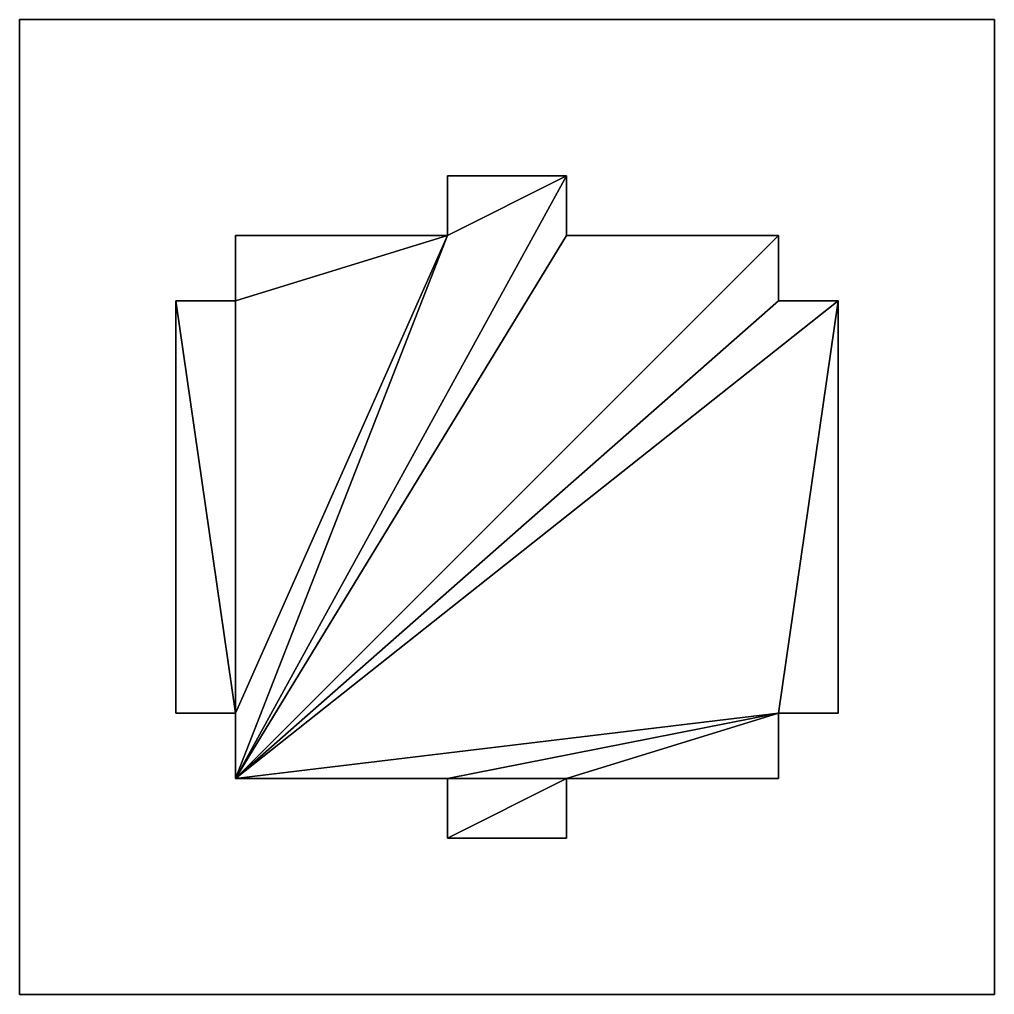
# Model space of a CAD drawing. Extents: x -0.066 to 0.066, y -0.066 to 0.066.
import ezdxf

# ---------------------------------------------------------------- set-up
doc = ezdxf.new("R2010")
doc.units = 0

# ---------------------------------------------------------------- blocks, each defined once
blk = doc.blocks.new('TOP_PLACE_BOUND_Polygon_37')
at = {"layer": '8', "color": 8}
for points in [[(-0.0365, -0.0365), (-0.008, 0.0365), (0.008, 0.0445)], [(-0.0365, -0.0365), (0.008, 0.0445), (0.008, 0.0365)], [(-0.0365, -0.0365, 0.02), (-0.008, 0.0365, 0.02), (0.008, 0.0445, 0.02)], [(-0.0365, -0.0365, 0.02), (0.008, 0.0445, 0.02), (0.008, 0.0365, 0.02)], [(-0.008, 0.0365), (-0.008, 0.0445), (0.008, 0.0445)], [(-0.008, 0.0365, 0.02), (-0.008, 0.0445, 0.02), (0.008, 0.0445, 0.02)], [(-0.008, 0.0365), (-0.008, 0.0445), (-0.008, 0.0445, 0.02), (-0.008, 0.0365, 0.02)], [(-0.008, 0.0445), (0.008, 0.0445), (0.008, 0.0445, 0.02), (-0.008, 0.0445, 0.02)], [(0.008, 0.0445), (0.008, 0.0365), (0.008, 0.0365, 0.02), (0.008, 0.0445, 0.02)], [(-0.0365, -0.0365), (-0.0365, -0.02769), (-0.008, 0.0365)], [(-0.0365, -0.02769), (-0.0365, 0.02769), (-0.008, 0.0365)], [(-0.0365, 0.02769), (-0.0365, 0.0365), (-0.008, 0.0365)], [(-0.0365, -0.0365), (0.008, 0.0365), (0.0365, 0.0365)], [(-0.0365, -0.0365), (0.0365, 0.0365), (0.0365, 0.02769)], [(-0.0365, -0.0365, 0.02), (-0.0365, -0.02769, 0.02), (-0.008, 0.0365, 0.02)], [(-0.0365, -0.02769, 0.02), (-0.0365, 0.02769, 0.02), (-0.008, 0.0365, 0.02)], [(-0.0365, 0.02769, 0.02), (-0.0365, 0.0365, 0.02), (-0.008, 0.0365, 0.02)], [(-0.0365, -0.0365, 0.02), (0.008, 0.0365, 0.02), (0.0365, 0.0365, 0.02)], [(-0.0365, -0.0365, 0.02), (0.0365, 0.0365, 0.02), (0.0365, 0.02769, 0.02)], [(-0.0365, 0.02769), (-0.0365, 0.0365), (-0.0365, 0.0365, 0.02), (-0.0365, 0.02769, 0.02)], [(-0.0365, 0.0365), (-0.008, 0.0365), (-0.008, 0.0365, 0.02), (-0.0365, 0.0365, 0.02)], [(0.008, 0.0365), (0.0365, 0.0365), (0.0365, 0.0365, 0.02), (0.008, 0.0365, 0.02)], [(0.0365, 0.0365), (0.0365, 0.02769), (0.0365, 0.02769, 0.02), (0.0365, 0.0365, 0.02)], [(-0.0365, -0.02769), (-0.0445, -0.02769), (-0.0445, 0.02769)], [(-0.0365, -0.02769), (-0.0445, 0.02769), (-0.0365, 0.02769)], [(-0.0365, -0.02769, 0.02), (-0.0445, -0.02769, 0.02), (-0.0445, 0.02769, 0.02)], [(-0.0365, -0.02769, 0.02), (-0.0445, 0.02769, 0.02), (-0.0365, 0.02769, 0.02)], [(-0.0445, -0.02769), (-0.0445, 0.02769), (-0.0445, 0.02769, 0.02), (-0.0445, -0.02769, 0.02)], [(-0.0445, 0.02769), (-0.0365, 0.02769), (-0.0365, 0.02769, 0.02), (-0.0445, 0.02769, 0.02)], [(-0.0365, -0.0365), (0.0365, 0.02769), (0.0445, 0.02769)], [(-0.0365, -0.0365), (0.0445, 0.02769), (0.0365, -0.02769)], [(-0.0365, -0.0365, 0.02), (0.0365, 0.02769, 0.02), (0.0445, 0.02769, 0.02)], [(-0.0365, -0.0365, 0.02), (0.0445, 0.02769, 0.02), (0.0365, -0.02769, 0.02)], [(0.0445, 0.02769), (0.0445, -0.02769), (0.0365, -0.02769)], [(0.0445, 0.02769, 0.02), (0.0445, -0.02769, 0.02), (0.0365, -0.02769, 0.02)], [(0.0365, 0.02769), (0.0445, 0.02769), (0.0445, 0.02769, 0.02), (0.0365, 0.02769, 0.02)], [(0.0445, 0.02769), (0.0445, -0.02769), (0.0445, -0.02769, 0.02), (0.0445, 0.02769, 0.02)], [(-0.0365, -0.02769), (-0.0445, -0.02769), (-0.0445, -0.02769, 0.02), (-0.0365, -0.02769, 0.02)], [(-0.0365, -0.0365), (0.0365, -0.02769), (-0.008, -0.0365)], [(-0.0365, -0.0365, 0.02), (0.0365, -0.02769, 0.02), (-0.008, -0.0365, 0.02)], [(-0.0365, -0.0365), (-0.0365, -0.02769), (-0.0365, -0.02769, 0.02), (-0.0365, -0.0365, 0.02)], [(0.0365, -0.02769), (0.008, -0.0365), (-0.008, -0.0365)], [(0.0365, -0.02769, 0.02), (0.008, -0.0365, 0.02), (-0.008, -0.0365, 0.02)], [(0.0365, -0.02769), (0.0365, -0.0365), (0.008, -0.0365)], [(0.0365, -0.02769, 0.02), (0.0365, -0.0365, 0.02), (0.008, -0.0365, 0.02)], [(0.0445, -0.02769), (0.0365, -0.02769), (0.0365, -0.02769, 0.02), (0.0445, -0.02769, 0.02)], [(0.0365, -0.02769), (0.0365, -0.0365), (0.0365, -0.0365, 0.02), (0.0365, -0.02769, 0.02)], [(-0.008, -0.0365), (-0.0365, -0.0365), (-0.0365, -0.0365, 0.02), (-0.008, -0.0365, 0.02)], [(0.008, -0.0365), (0.008, -0.0445), (-0.008, -0.0445)], [(0.008, -0.0365), (-0.008, -0.0445), (-0.008, -0.0365)], [(0.008, -0.0365, 0.02), (0.008, -0.0445, 0.02), (-0.008, -0.0445, 0.02)], [(0.008, -0.0365, 0.02), (-0.008, -0.0445, 0.02), (-0.008, -0.0365, 0.02)], [(-0.008, -0.0445), (-0.008, -0.0365), (-0.008, -0.0365, 0.02), (-0.008, -0.0445, 0.02)], [(0.0365, -0.0365), (0.008, -0.0365), (0.008, -0.0365, 0.02), (0.0365, -0.0365, 0.02)], [(0.008, -0.0365), (0.008, -0.0445), (0.008, -0.0445, 0.02), (0.008, -0.0365, 0.02)], [(0.008, -0.0445), (-0.008, -0.0445), (-0.008, -0.0445, 0.02), (0.008, -0.0445, 0.02)]]:
    blk.add_3dface(points, dxfattribs=at)
blk = doc.blocks.new('TOP_VALOR_Polygon_63')
at = {"layer": '23', "color": 23}
for points in [[(-0.0655, -0.0655), (-0.0655, 0.0655), (0.0655, 0.0655), (0.0655, -0.0655)], [(-0.0655, -0.0655, 0.02), (-0.0655, 0.0655, 0.02), (0.0655, 0.0655, 0.02), (0.0655, -0.0655, 0.02)], [(-0.0655, -0.0655), (-0.0655, 0.0655), (-0.0655, 0.0655, 0.02), (-0.0655, -0.0655, 0.02)], [(-0.0655, 0.0655), (0.0655, 0.0655), (0.0655, 0.0655, 0.02), (-0.0655, 0.0655, 0.02)], [(0.0655, 0.0655), (0.0655, -0.0655), (0.0655, -0.0655, 0.02), (0.0655, 0.0655, 0.02)], [(0.0655, -0.0655), (-0.0655, -0.0655), (-0.0655, -0.0655, 0.02), (0.0655, -0.0655, 0.02)]]:
    blk.add_3dface(points, dxfattribs=at)

msp = doc.modelspace()

# ---------------------------------------------------------------- block references
at = {"layer": '23'}
msp.add_blockref('TOP_VALOR_Polygon_63', (0, 0), dxfattribs=at)
at = {"layer": '8'}
msp.add_blockref('TOP_PLACE_BOUND_Polygon_37', (0, 0), dxfattribs=at)

doc.saveas('drawing.dxf')
